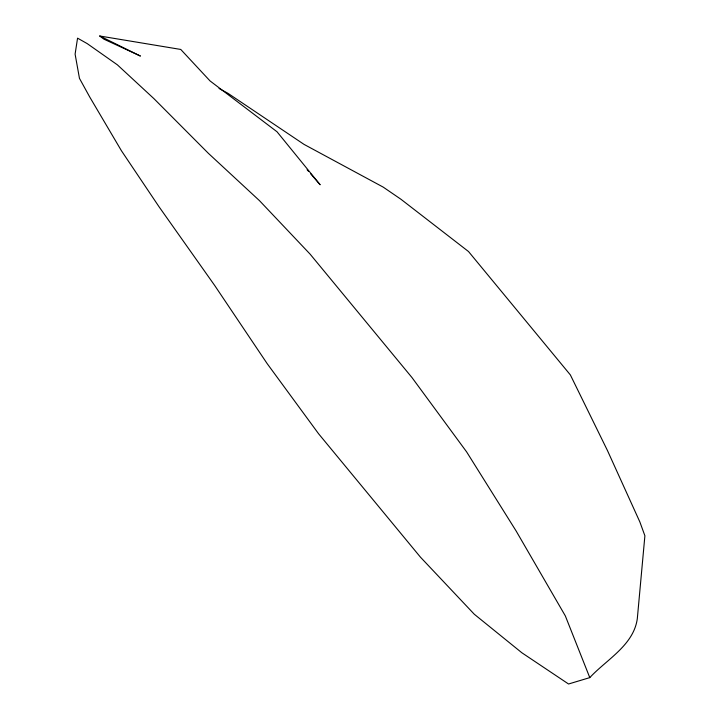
<?xml version="1.0" encoding="UTF-8"?>
<svg xmlns="http://www.w3.org/2000/svg" width="720" height="720" viewBox="0 0 720 720"><rect width="100%" height="100%" fill="white"/><g stroke="black" fill="none" stroke-linecap="round" stroke-linejoin="round"><path stroke-width="1.08" d="M589.779 677.619L565.335 615.906L516.123 530.973L466.614 451.881L411.957 377.532L310.113 254.142L259.488 200.664L208.368 153.315L153.864 98.586L117.378 64.836L87.192 43.605L77.562 38.151L75.105 54.126L79.452 78.336L89.712 96.975L121.428 150.741L158.967 206.658L214.596 285.345L267.165 363.618L318.582 433.755L420.426 557.136L474.273 614.223L521.874 652.779L568.548 684L589.779 677.619C606.501 659.556 633.708 645.282 637.317 618.597L644.895 535.779L639.855 521.928L607.464 450.549L570.357 374.904L468.504 251.523L400.968 199.278L383.211 187.119L304.038 144.387L227.817 93.222L219.042 88.497M99.729 36L140.427 56.061L103.905 39.159L99.729 36L180.756 49.446L210.06 80.946L277.011 131.76L320.157 184.77L310.725 173.88M307.098 169.695L308.547 171.369"/></g></svg>
